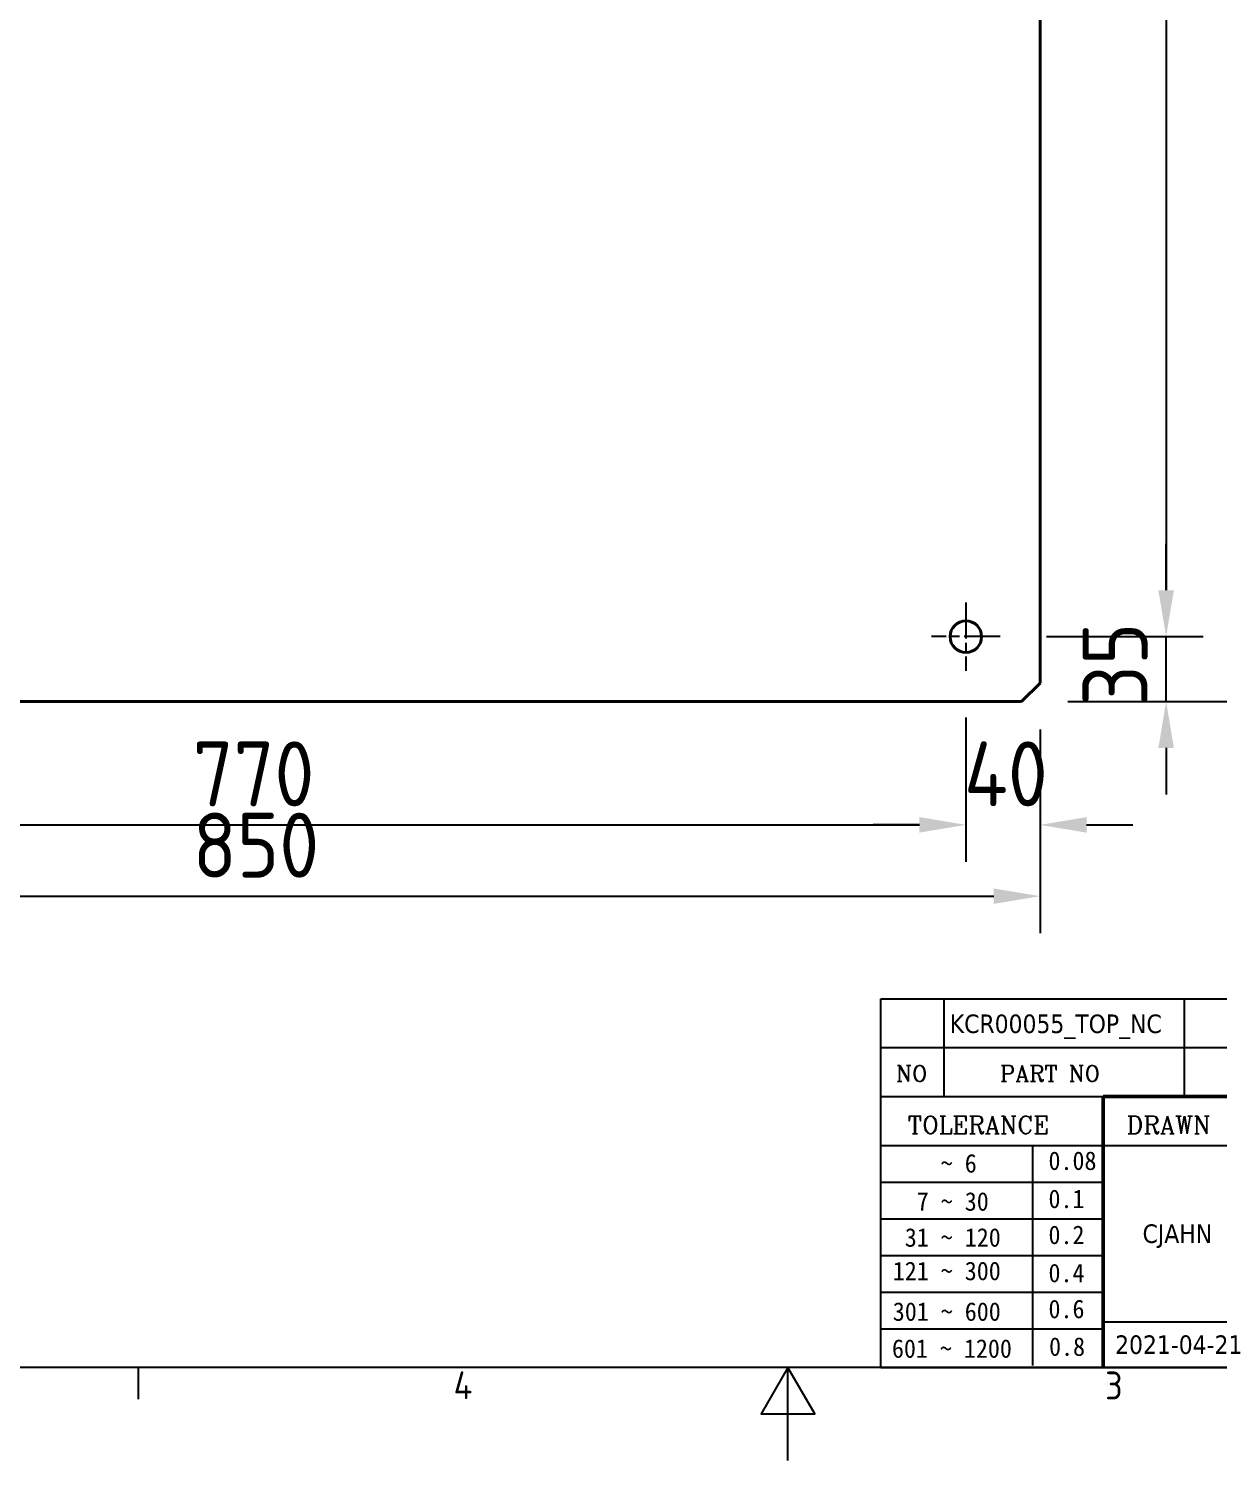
# Model space of a CAD drawing. Header units: millimetres. Extents: x 0 to 51860, y 0 to 5940.
# Drawn here: x 50401 to 51042, y 0 to 772 of the extents above; entities that cross this region are included whole.
import ezdxf
from ezdxf.enums import TextEntityAlignment as Align

# ---------------------------------------------------------------- set-up
doc = ezdxf.new("R2010")
doc.units = ezdxf.units.MM
doc.header["$LTSCALE"] = 10
doc.linetypes.add('CHAIN', pattern=[0.35429999999999995, 0.2362, -0.0295, 0.0591, -0.0295])
doc.layers.get('0').update_dxf_attribs({"color": 3, "lineweight": 25})
for name, color, linetype, lineweight in [('가시적인 것(ISO)', 3, 'Continuous', 40), ('경계(ISO)', 7, 'Continuous', 25), ('제목(ISO)', 5, 'Continuous', 50), ('중심 표식(ISO)', 1, 'Continuous', 25), ('치수(ISO)', 2, 'Continuous', 25)]:
    doc.layers.add(name, color=color, linetype=linetype, lineweight=lineweight)
doc.styles.add('HAN_291', font='')
doc.styles.add('RC_284', font='ROMANC.shx')
doc.styles.add('RC_287', font='ROMANC.shx')
doc.styles.add('문자 텍스트_PSTEK_POSCO', font='isocp.shx')
doc.styles.add('치수 텍스트_PSTEK_POSCO', font='isocp.shx')
doc.styles.add('텍스트 스타일198', font='tahoma.ttf')
doc.styles.get('HAN_291').set_extended_font_data('GulimChe')
doc.dimstyles.new('치수_PSTEK_POSCO', dxfattribs={"dimscale": 10, "dimtxt": 3.5, "dimasz": 2.5, "dimexe": 2, "dimexo": 2.5, "dimgap": 1, "dimtad": 1, "dimrnd": 1e-08, "dimdsep": 46, "dimtxsty": '치수 텍스트_PSTEK_POSCO', "dimcen": 0.09, "dimdle": 10, "dimclrd": 7, "dimclre": 7, "dimclrt": 2, "dimadec": 1, "dimazin": 2, "dimtfac": 1, "dimtmove": 0, "dimatfit": 3, "dimfxl": 0, "dimtolj": 1, "dimlwd": -1, "dimlwe": -1, "dimarcsym": 0})

# ---------------------------------------------------------------- blocks, each defined once
blk = doc.blocks.new('제목 블록 PSTEK')
at = {"color": 180}
for p, q in [((182.475792979055, 11.79100474011392), (182.4757929790549, 51.56524660363496)), ((182.4757929790549, 51.56524660363496), (372.4757929537551, 51.56524660363496)), ((189.2651435055721, 51.56524660363496), (189.2651435055722, 41.00524660363494)), ((215.2152739891528, 41.00524660363494), (215.2152739891528, 51.56524660363496)), ((182.475792979055, 46.2852466036349), (372.4757929537551, 46.28524660363492)), ((182.475792979055, 41.00524660363493), (206.451475290024, 41.00524660363493)), ((182.475792979055, 35.72524660363497), (206.451475290024, 35.72524660363497)), ((198.8621818849491, 12.02524660363491), (198.8621818849491, 35.72524660363497)), ((206.451475290024, 35.72524660363497), (372.4757929537551, 35.72524660363497)), ((182.475792979055, 31.77524660363492), (206.451475290024, 31.77524660363492)), ((182.475792979055, 27.82524660363487), (206.451475290024, 27.82524660363487)), ((182.475792979055, 23.87524660363505), (206.451475290024, 23.87524660363505)), ((182.475792979055, 19.92524660363478), (206.451475290024, 19.92524660363478)), ((182.475792979055, 15.97524660363496), (206.451475290024, 15.97524660363496)), ((206.451475290024, 16.74100474011396), (255.9175931367359, 16.74100474011396)), ((182.475792979055, 11.79100474011392), (372.4757929537551, 11.79100474011389))]:
    blk.add_line(p, q, dxfattribs=at)
at = {"color": 7, "lineweight": 50}
for p, q in [((206.4514752900237, 11.79100474011392), (206.4514752900237, 41.00524660363494)), ((206.451475290024, 41.00524660363494), (372.4757929537551, 41.00524660363496))]:
    blk.add_line(p, q, dxfattribs=at)
at = {"layer": '제목(ISO)', "lineweight": 18}
blk.add_line((182.475792979055, 35.72500474011393), (182.475792979055, 11.79100474011392), dxfattribs=at)
at = {"color": 2}
for s, height, style, p in [('NO', 1.742399930953979, 'RC_284', (184.135398793432, 42.62317362549192)), ('PART NO', 1.742399930953979, 'RC_284', (195.3359407378685, 42.62317362549192)), (' TOLERANCE', 1.899999976158142, 'RC_287', (184.0872874387979, 37.00893196870329)), ('DRAWN', 1.899999976158142, 'RC_287', (208.9766620976279, 37.00893196870329)), ('    ~ 6', 2.000000029802322, 'HAN_291', (183.7721304966814, 32.8176515608431)), ('0.08', 2.000000029802322, 'HAN_291', (200.5467345600617, 33.09873600004101)), ('0.1', 2.000000029802322, 'HAN_291', (200.5467345600617, 28.98646558742206)), ('  7 ~ 30', 2.000000029802322, 'HAN_291', (183.7721304966814, 28.70538114822415)), (' 31 ~ 120', 2.000000029802322, 'HAN_291', (183.7721304966814, 24.82628181916237)), ('0.2', 2.000000029802322, 'HAN_291', (200.5467345600617, 25.10736625836028)), ('121 ~ 300', 2.000000029802322, 'HAN_291', (183.7721304966814, 21.21401206133254)), ('0.4', 2.000000029802322, 'HAN_291', (200.5467345600617, 20.99509650053045)), ('301 ~ 600', 2.000000029802322, 'HAN_291', (183.7721304966814, 16.83491273227077)), ('0.6', 2.000000029802322, 'HAN_291', (200.5467345600617, 17.11599717146868)), ('601 ~ 1200', 2.000000029802322, 'HAN_291', (183.6802025156883, 12.84759660881125)), ('0.8', 2.000000029802322, 'HAN_291', (200.6097246063884, 13.05732192299702))]:
    blk.add_text(s, height=height, dxfattribs=dict(at, style=style)).set_placement(p)
at = {"layer": '제목(ISO)', "color": 7, "style": '텍스트 스타일198'}
for tag, p in [('부품_번호_001', (187.4995732858739, 47.91174173065938)), ('설명_001', (231.1954912049363, 47.92245856190991)), ("3._Q'TY_001", (312.7051684889191, 47.92188863032246)), ('질량\\P3;_001', (348.7068979518129, 48.1643332276222)), ('제목_001', (334.1931203638347, 32.30468669314953)), ('부품_번호_001', (326.1588135391058, 27.03694571911726)), ('설계자_001', (210.6823963712259, 25.2331256569733)), ('프로젝트_001', (270.9515900800803, 16.78121179423405)), ('시트_크기_001', (260.8406700039552, 14.83476769856185)), ('작성_날짜_001', (207.6944849768033, 13.26600472521278)), ('프로젝트_002', (278.2261522454282, 13.3578851258059))]:
    blk.add_attdef(tag, p, '', height=2.000000029802322, dxfattribs=at)
for tag, p in [('재질', (295.4820202024417, 48.92524660363499)), ('4._COLOR', (327.6805273250926, 48.92524660363493)), ('1._MODEL_NAME', (341.233897335037, 38.36524660363497)), ('점검자', (231.1845342133799, 26.23312567187446)), ('엔지니어링_승인자', (247.673240162284, 26.23312567187446)), ('점검_날짜', (231.1845342133799, 14.26600474011394)), ('엔지니어링_승인_날짜', (247.6732401622839, 14.26600474011394))]:
    blk.add_attdef(tag, text='', height=2.000000029802322, dxfattribs=at).set_placement(p, align=Align.MIDDLE_CENTER)
blk = doc.blocks.new('*D310')
at = {"layer": 'Defpoints', "color": 0}
for p in [(50095.9415486837, 419.0241176709135), (50945.9415486837, 419.0241176709137), (50945.9415486837, 304.1344751867077)]:
    blk.add_point(p, dxfattribs=at)
at = {"layer": '치수(ISO)', "color": 7}
for p, q in [((50095.9415486837, 394.0241176709135), (50095.9415486837, 284.1344751867077)), ((50945.9415486837, 394.0241176709137), (50945.9415486837, 284.1344751867077)), ((50120.9415486837, 304.1344751867077), (50920.9415486837, 304.1344751867077))]:
    blk.add_line(p, q, dxfattribs=at)
for points in [[(50120.9415486837, 308.3011418533744), (50120.9415486837, 299.967808520041), (50095.9415486837, 304.1344751867077)], [(50920.9415486837, 308.3011418533744), (50920.9415486837, 299.967808520041), (50945.9415486837, 304.1344751867077)]]:
    blk.add_solid(points, dxfattribs=at)
at = {"layer": '치수(ISO)', "color": 2, "insert": (50489.42776915614, 331.6344751867077), "char_height": 35, "attachment_point": 4, "style": '치수 텍스트_PSTEK_POSCO'}
blk.add_mtext('\\A1;850', dxfattribs=at)
blk = doc.blocks.new('*D311')
at = {"layer": 'Defpoints', "color": 0}
for p in [(50135.9415486837, 425.5241176709108), (50905.9415486837, 425.5241176709108), (50905.9415486837, 342.5587411280062)]:
    blk.add_point(p, dxfattribs=at)
at = {"layer": '치수(ISO)', "color": 7}
for p, q in [((50135.9415486837, 400.5241176709108), (50135.9415486837, 322.5587411280062)), ((50905.9415486837, 400.5241176709108), (50905.9415486837, 322.5587411280062)), ((50160.9415486837, 342.5587411280062), (50880.9415486837, 342.5587411280062))]:
    blk.add_line(p, q, dxfattribs=at)
for points in [[(50160.9415486837, 346.7254077946729), (50160.9415486837, 338.3920744613395), (50135.9415486837, 342.5587411280062)], [(50880.9415486837, 346.7254077946729), (50880.9415486837, 338.3920744613395), (50905.9415486837, 342.5587411280062)]]:
    blk.add_solid(points, dxfattribs=at)
at = {"layer": '치수(ISO)', "color": 2, "insert": (50489.42776915614, 370.0587411280062), "char_height": 35, "attachment_point": 4, "style": '치수 텍스트_PSTEK_POSCO'}
blk.add_mtext('\\A1;770', dxfattribs=at)
blk = doc.blocks.new('*D312')
at = {"layer": 'Defpoints', "color": 0}
for p in [(50935.9415486837, 1209.024117670914), (51088.61406111723, 1209.024117670914), (50935.9415486837, 409.0241176709137)]:
    blk.add_point(p, dxfattribs=at)
at = {"layer": '치수(ISO)', "color": 7}
for p, q in [((50960.9415486837, 1209.024117670914), (51108.61406111723, 1209.024117670914)), ((51088.61406111723, 434.0241176709137), (51088.61406111723, 1184.024117670914)), ((50960.9415486837, 409.0241176709137), (51108.61406111723, 409.0241176709137))]:
    blk.add_line(p, q, dxfattribs=at)
for points in [[(51084.44739445057, 1184.024117670914), (51092.78072778389, 1184.024117670914), (51088.61406111723, 1209.024117670914)], [(51084.44739445057, 434.0241176709137), (51092.78072778389, 434.0241176709137), (51088.61406111723, 409.0241176709137)]]:
    blk.add_solid(points, dxfattribs=at)
at = {"layer": '치수(ISO)', "color": 2, "insert": (51061.11406111723, 777.5103381433546), "char_height": 35, "attachment_point": 4, "rotation": 90, "style": '치수 텍스트_PSTEK_POSCO'}
blk.add_mtext('\\A1;800', dxfattribs=at)
blk = doc.blocks.new('*D313')
at = {"layer": 'Defpoints', "color": 0}
for p in [(50924.4415486837, 1174.024117670911), (50924.4415486837, 444.0241176709106), (51013.84276296078, 444.0241176709106)]:
    blk.add_point(p, dxfattribs=at)
at = {"layer": '치수(ISO)', "color": 7}
for p, q in [((50949.4415486837, 1174.024117670911), (51033.84276296078, 1174.024117670911)), ((51013.84276296078, 1149.024117670911), (51013.84276296078, 469.0241176709106)), ((50949.4415486837, 444.0241176709106), (51033.84276296078, 444.0241176709106))]:
    blk.add_line(p, q, dxfattribs=at)
for points in [[(51009.67609629411, 1149.024117670911), (51018.00942962744, 1149.024117670911), (51013.84276296078, 1174.024117670911)], [(51009.67609629411, 469.0241176709106), (51018.00942962744, 469.0241176709106), (51013.84276296078, 444.0241176709106)]]:
    blk.add_solid(points, dxfattribs=at)
at = {"layer": '치수(ISO)', "color": 2, "insert": (50986.34276296078, 777.5103381433515), "char_height": 35, "attachment_point": 4, "rotation": 90, "style": '치수 텍스트_PSTEK_POSCO'}
blk.add_mtext('\\A1;730', dxfattribs=at)
blk = doc.blocks.new('*D314')
at = {"layer": 'Defpoints', "color": 0}
for p in [(50905.9415486837, 425.5241176709108), (50945.9415486837, 419.0241176709137), (50905.9415486837, 342.5587411280062)]:
    blk.add_point(p, dxfattribs=at)
at = {"layer": '치수(ISO)', "color": 7}
for p, q in [((50905.9415486837, 400.5241176709108), (50905.9415486837, 322.5587411280062)), ((50945.9415486837, 394.0241176709137), (50945.9415486837, 322.5587411280062)), ((50880.9415486837, 342.5587411280062), (50855.9415486837, 342.5587411280062)), ((50970.9415486837, 342.5587411280062), (50995.9415486837, 342.5587411280062))]:
    blk.add_line(p, q, dxfattribs=at)
for points in [[(50880.9415486837, 346.7254077946729), (50880.9415486837, 338.3920744613395), (50905.9415486837, 342.5587411280062)], [(50970.9415486837, 346.7254077946729), (50970.9415486837, 338.3920744613395), (50945.9415486837, 342.5587411280062)]]:
    blk.add_solid(points, dxfattribs=at)
at = {"layer": '치수(ISO)', "color": 2, "insert": (50904.92776915614, 370.0587411280062), "char_height": 35, "attachment_point": 4, "style": '치수 텍스트_PSTEK_POSCO'}
blk.add_mtext('\\A1;40', dxfattribs=at)
blk = doc.blocks.new('*D315')
at = {"layer": 'Defpoints', "color": 0}
for p in [(50924.4415486837, 444.0241176709106), (51013.84276296078, 444.0241176709106), (50935.9415486837, 409.0241176709137)]:
    blk.add_point(p, dxfattribs=at)
at = {"layer": '치수(ISO)', "color": 7}
for p, q in [((51013.84276296078, 469.0241176709106), (51013.84276296078, 494.0241176709106)), ((50949.4415486837, 444.0241176709106), (51033.84276296078, 444.0241176709106)), ((51013.84276296078, 409.0241176709137), (51013.84276296078, 444.0241176709106)), ((50960.9415486837, 409.0241176709137), (51033.84276296078, 409.0241176709137)), ((51013.84276296078, 384.0241176709137), (51013.84276296078, 359.0241176709137))]:
    blk.add_line(p, q, dxfattribs=at)
for points in [[(51009.67609629411, 469.0241176709106), (51018.00942962744, 469.0241176709106), (51013.84276296078, 444.0241176709106)], [(51009.67609629411, 384.0241176709137), (51018.00942962744, 384.0241176709137), (51013.84276296078, 409.0241176709137)]]:
    blk.add_solid(points, dxfattribs=at)
at = {"layer": '치수(ISO)', "color": 2, "insert": (50986.34276296078, 406.5492439367674), "char_height": 35, "attachment_point": 4, "rotation": 90, "style": '치수 텍스트_PSTEK_POSCO'}
blk.add_mtext('\\A1;35', dxfattribs=at)

msp = doc.modelspace()

# ---------------------------------------------------------------- linework, layer by layer
at = {"layer": '가시적인 것(ISO)'}
for p, q in [((50945.9415486837, 1199.024117670914), (50945.9415486837, 419.0241176709137)), ((50945.9415486837, 419.0241176709137), (50935.9415486837, 409.0241176709137)), ((50935.9415486837, 409.0241176709137), (50105.9415486837, 409.0241176709135))]:
    msp.add_line(p, q, dxfattribs=at)
msp.add_circle((50905.9415486837, 444.0241176709106), 8.500000000000002, dxfattribs=at)
at = {"layer": '경계(ISO)'}
msp.add_line((50460.09973470453, 50), (50460.09973470453, 32.99999833106995), dxfattribs=at)
at = {"layer": '경계(ISO)', "flags": 128}
for points in [[(49810.09973470453, 50), (49810.09973470453, 1435.000038146973), (51810.09973470453, 1435.000038146973), (51810.09973470453, 50), (49810.09973470453, 50)], [(50810.09973470453, 0), (50810.09973470453, 50), (50795.66596929315, 25), (50824.5335001159, 25), (50810.09973470453, 50)]]:
    msp.add_lwpolyline(points, dxfattribs=at)
at = {"layer": '중심 표식(ISO)', "linetype": 'CHAIN', "ltscale": 8.222834587097168}
for p, q in [((50905.9415486837, 462.5241176709105), (50905.9415486837, 425.5241176709108)), ((50924.4415486837, 444.0241176709106), (50887.4415486837, 444.0241176709106))]:
    msp.add_line(p, q, dxfattribs=at)

# ---------------------------------------------------------------- block references
ref = msp.add_blockref('제목 블록 PSTEK', (49947.72076993575, -8.955023700569484), dxfattribs=dict(xscale=5, yscale=5, zscale=5))
ref.add_attrib('설계자_001', 'CJAHN', (51001.13275179189, 117.210604584297), dxfattribs={"layer": '제목(ISO)', "color": 7, "height": 10.00000014901161, "style": '텍스트 스타일198'})
ref.add_attrib('작성_날짜_001', '2021-04-21', (50986.36109274034, 57.37499992549442), dxfattribs={"layer": '제목(ISO)', "color": 7, "height": 10.00000014901161, "style": '텍스트 스타일198'})
ref.add_attrib('부품_번호_001', 'KCR00055_TOP_NC', (50897.30392868759, 230.3484801134646), dxfattribs={"layer": '제목(ISO)', "color": 7, "height": 10.00000014901161, "style": '텍스트 스타일198'})

# ---------------------------------------------------------------- texts
at = {"layer": '경계(ISO)', "color": 2, "char_height": 15.00000059604645, "attachment_point": 7, "style": '문자 텍스트_PSTEK_POSCO'}
for s, insert in [('4', (50629.96708535858, 32.99999940395355)), ('3', (50980.94243231929, 32.8569719819352))]:
    msp.add_mtext(s, dxfattribs=dict(at, insert=insert))

# ---------------------------------------------------------------- dimensions: what is measured, and where the dimension line sits
at = {"layer": '치수(ISO)', "color": 7}
for base, p1, p2, angle, override, picture, middle in [((51088.61406111723, 1209.024117670914), (50935.9415486837, 409.0241176709137), (50935.9415486837, 1209.024117670914), 90, {"dimdec": 2, "dimtp": 0, "dimtm": -0, "dimtdec": 2, "dimtofl": 0, "dimatfit": 1}, '*D312', (51088.61406111723, 809.0241176709137)), ((51013.84276296078, 444.0241176709106), (50924.4415486837, 1174.024117670911), (50924.4415486837, 444.0241176709106), 90, {"dimdec": 2, "dimtp": 0, "dimtm": -0, "dimtdec": 2, "dimtofl": 0, "dimatfit": 1}, '*D313', (51013.84276296078, 809.0241176709106)), ((51013.84276296078, 444.0241176709106), (50935.9415486837, 409.0241176709137), (50924.4415486837, 444.0241176709106), 90, {"dimdec": 2, "dimtp": 0, "dimtm": -0, "dimtdec": 2, "dimtofl": 1, "dimatfit": 1}, '*D315', (51013.84276296078, 426.5241176709204)), ((50905.9415486837, 342.5587411280062), (50135.9415486837, 425.5241176709108), (50905.9415486837, 425.5241176709108), 180, {"dimdec": 2, "dimtp": 0, "dimtm": -0, "dimtdec": 2, "dimtofl": 0, "dimatfit": 1}, '*D311', (50520.9415486837, 342.5587411280062)), ((50905.9415486837, 342.5587411280062), (50945.9415486837, 419.0241176709137), (50905.9415486837, 425.5241176709108), 180, {"dimdec": 2, "dimtp": 0, "dimtm": -0, "dimtdec": 2, "dimtofl": 0, "dimatfit": 1}, '*D314', (50925.9415486837, 342.5587411280062))]:
    dim = msp.add_linear_dim(base=base, p1=p1, p2=p2, angle=angle, dimstyle='치수_PSTEK_POSCO', override=override, dxfattribs=at)
    dim.commit()
    dim.dimension.update_dxf_attribs({"geometry": picture, "text_midpoint": middle, "dimtype": 160})
dim = msp.add_linear_dim(base=(50945.9415486837, 304.1344751867077), p1=(50095.9415486837, 419.0241176709135), p2=(50945.9415486837, 419.0241176709137), dimstyle='치수_PSTEK_POSCO', override={"dimdec": 2, "dimtp": 0, "dimtm": -0, "dimtdec": 2, "dimtofl": 0, "dimatfit": 1}, dxfattribs=at)
dim.commit()
dim.dimension.update_dxf_attribs({"geometry": '*D310', "text_midpoint": (50520.9415486837, 304.1344751867077), "dimtype": 160})

doc.saveas('drawing.dxf')
